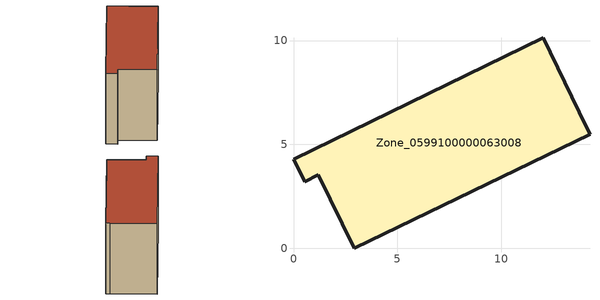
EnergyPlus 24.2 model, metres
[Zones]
Zone_0599100000063008
 floor ground (C_G): 1.2,3.54 0.53,3.21 0,4.29 12.02,10.14 14.09,5.85 14.27,5.5 2.93,0 z0
 wall outside (C_F): 12.02,10.14 0,4.29 0.53,3.21 1.2,3.54 2.93,0 14.27,5.5 14.09,5.85 12.02,10.14 z0:8.18
 roof outside (C_R): 14.09,5.85 12.02,10.14 0,4.29 0.53,3.21 1.2,3.54 2.93,0 14.27,5.5 z8.18
[BUILDING]
Pand.0599100000063008: North Axis=0; Terrain=City; Loads Convergence Tolerance Value=0.04; Temperature Convergence Tolerance Value=0.4; Solar Distribution=FullExterior; Maximum Number of Warmup Days=25; Minimum Number of Warmup Days=1
[Site:Location]
Rotterdam.The.Hague.AP_ZH_NLD Design_Conditions: Latitude=51.96; Longitude=4.45; Time Zone=1; Elevation=-4.5
[SITE:GROUNDTEMPERATURE:BUILDINGSURFACE]
18, 18, 18, 18, 18, 18, 18, 18, 18, 18, 18, 18
[MATERIAL] Thermal Absorptance=0.9; Solar Absorptance=0.7; Visible Absorptance=0.7
Name | Roughness | Thickness | Conductivity | Density | Specific Heat
G.TC.1946-1964 | MediumSmooth | 0.15 | 1 | 540 | 1210
F.TC.1946-1964 | Rough | 0.3 | 0.857143 | 1920 | 840
R.TC.1946-1964 | MediumRough | 0.2 | 0.235294 | 1500 | 1000
[CONSTRUCTION]
C_G: G.TC.1946-1964
C_F: F.TC.1946-1964
C_R: R.TC.1946-1964
[ZONE]
Zone_0599100000063008: Type=1; Multiplier=1; Ceiling Height=Autocalculate; Volume=Autocalculate; Floor Area=autocalculate; Part of Total Floor Area=Yes
[ZONEINFILTRATION:DESIGNFLOWRATE]
Infil_Zone_0599100000063008: Zone or ZoneList or Space or SpaceList=Zone_0599100000063008; Schedule=AlwaysOn; Design Flow Rate Calculation Method=Flow/Area; Flow Rate per Floor Area=0.003; Constant Term Coefficient=1; Temperature Term Coefficient=0; Velocity Term Coefficient=0; Velocity Squared Term Coefficient=0
[HVACTEMPLATE:ZONE:IDEALLOADSAIRSYSTEM]
Zone_0599100000063008: Maximum Heating Supply Air Temperature=50; Minimum Cooling Supply Air Temperature=13; Maximum Heating Supply Air Humidity Ratio=0.0156; Minimum Cooling Supply Air Humidity Ratio=0.0077; Heating Limit=NoLimit; Cooling Limit=NoLimit; Dehumidification Control Type=ConstantSensibleHeatRatio; Cooling Sensible Heat Ratio=0.7; Dehumidification Setpoint=60; Humidification Control Type=None; Humidification Setpoint=30; Outdoor Air Method=None; Outdoor Air Flow Rate per Person=0.00944; Outdoor Air Flow Rate per Zone Floor Area=0; Outdoor Air Flow Rate per Zone=0; Demand Controlled Ventilation Type=None; Outdoor Air Economizer Type=NoEconomizer; Heat Recovery Type=None; Sensible Heat Recovery Effectiveness=0.7; Latent Heat Recovery Effectiveness=0.65
[ZONECONTROL:THERMOSTAT]
ThermostatControl_Zone_0599100000063008: Zone or ZoneList=Zone_0599100000063008; Control Type Schedule=DualSetpointControlType; Control 1=Thermostat_Zone_0599100000063008; Temperature Difference Between Cutout And Setpoint=0
[THERMOSTATSETPOINT:DUALSETPOINT]
Thermostat_Zone_0599100000063008: Heating Setpoint Temperature Schedule=HeatingSetpoint_Zone_0599100000063008; Cooling Setpoint Temperature Schedule=CoolingSetpoint_Zone_0599100000063008
[SCHEDULE:COMPACT]
HeatingSetpoint_Zone_0599100000063008: Through: 12/31, For: AllDays, Until: 24:00, 21
CoolingSetpoint_Zone_0599100000063008: Through: 12/31, For: AllDays, Until: 24:00, 24
DualSetpointControlType: Through: 12/31, For: AllDays, Until: 24:00, 4
AlwaysOn: Through: 12/31, For: AllDays, Until: 24:00, 1
